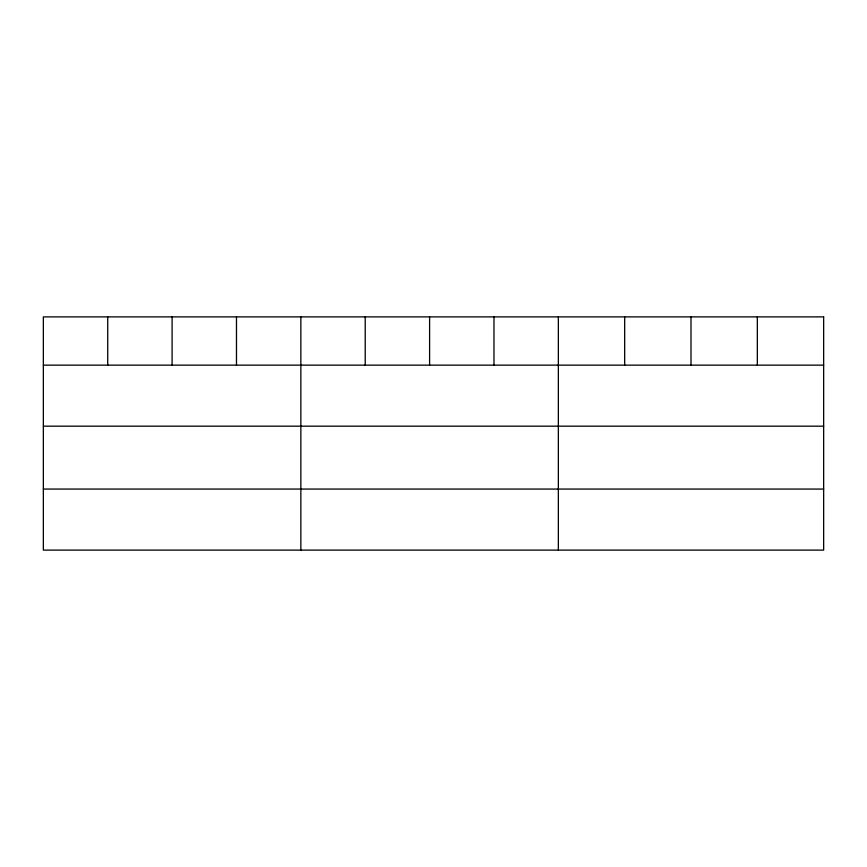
<?xml version="1.0" encoding="UTF-8"?>
<svg xmlns="http://www.w3.org/2000/svg" width="867" height="867" viewBox="0 0 867 867"><rect width="100%" height="100%" fill="white"/><g stroke="black" fill="none" stroke-linecap="round" stroke-linejoin="round"><path stroke-width="1.3" d="M43.35 365.137L823.65 365.137M43.35 426.174L823.65 426.174M43.35 489.064L823.65 489.064M757.324 316.888L757.324 365.137M690.999 316.888L690.999 365.137M624.673 316.888L624.673 365.137M558.348 316.888L558.348 550.111M493.973 316.888L493.973 365.137M429.598 316.888L429.598 365.137M365.224 316.888L365.224 365.137M300.849 316.888L300.849 550.111M236.474 316.888L236.474 365.137M172.1 316.888L172.1 365.137M107.725 316.888L107.725 365.137M823.65 316.888L43.35 316.888L43.35 550.111L823.65 550.111L823.65 316.888"/></g></svg>
